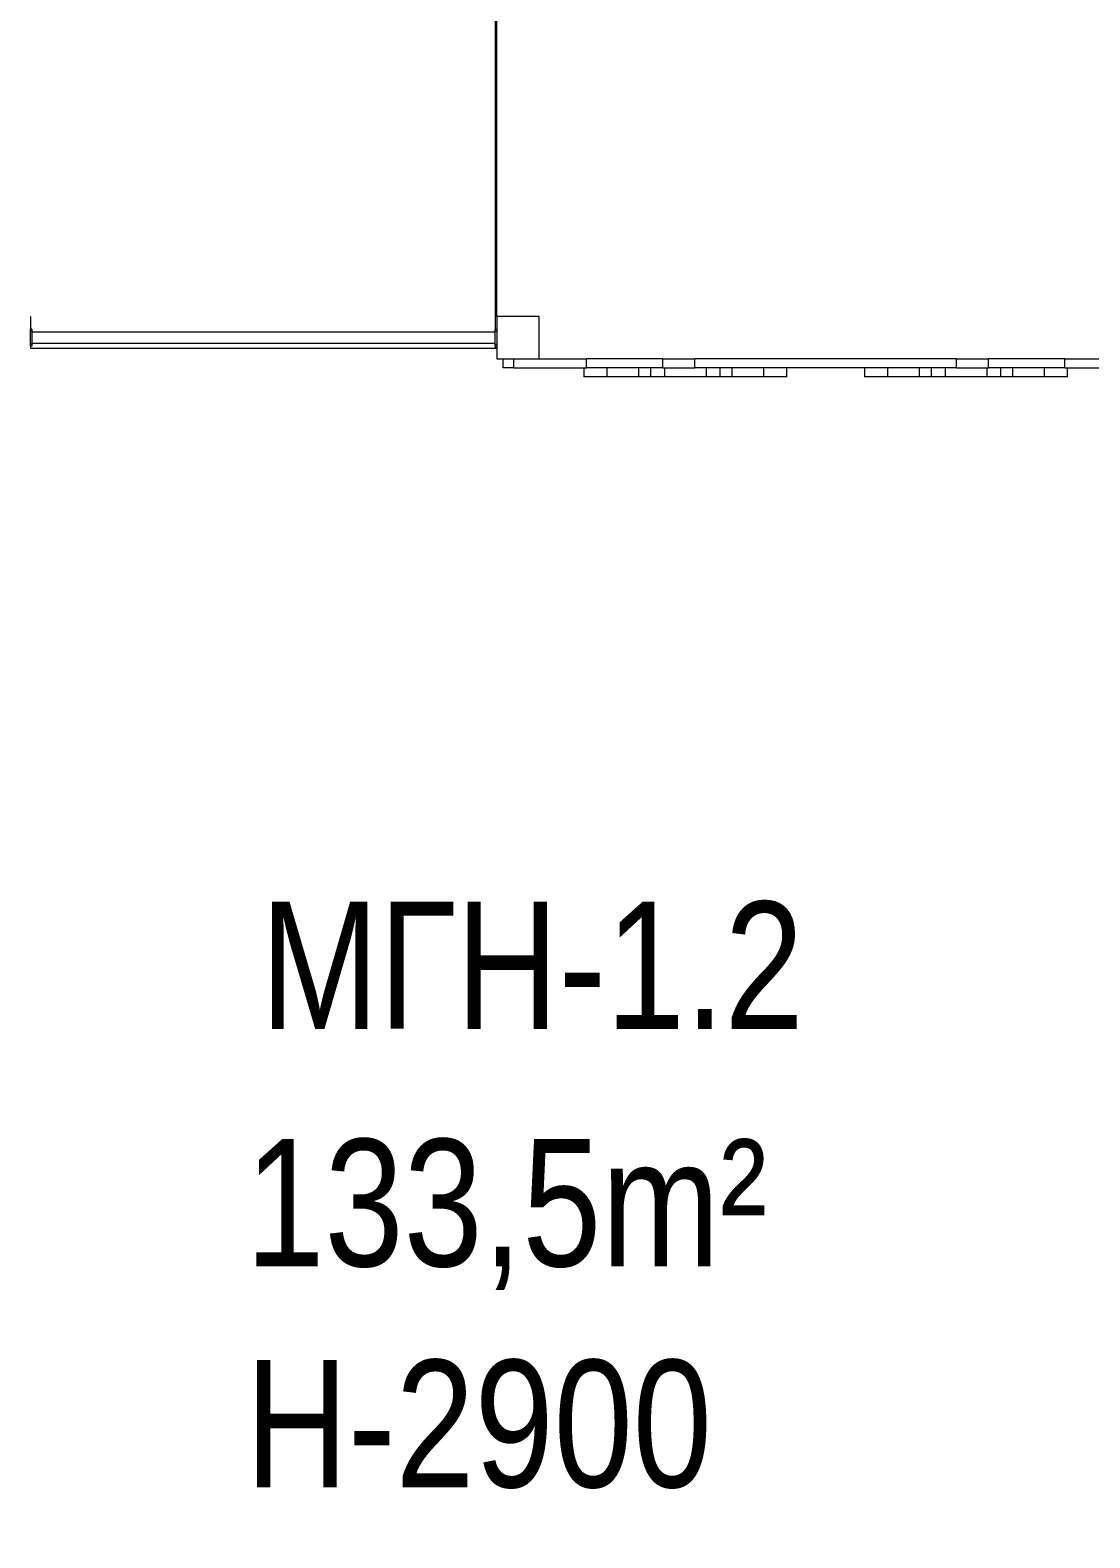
# Model space of a CAD drawing. Header units: millimetres. Extents: x -9796 to 8770, y -5907 to 5265.
# Drawn here: x 1940 to 4438, y -2491 to 1064 of the extents above; entities that cross this region are included whole.
import ezdxf

# ---------------------------------------------------------------- set-up
doc = ezdxf.new("R2010")
doc.units = ezdxf.units.MM
for name, color, linetype in [('DIKOM_АРТИКУЛ', 7, 'Continuous'), ('DIKOM_ОБЪЕКТ', 7, 'Continuous'), ('DIKOM_РАЗМЕР_ЗОНА', 7, 'Continuous'), ('DIKOM_РАЗМЕР_ОБЪЕКТА', 7, 'Continuous')]:
    doc.layers.add(name, color=color, linetype=linetype)
doc.styles.add('style1', font='arial.ttf', dxfattribs={"width": 0.8})
doc.dimstyles.new('1-50', dxfattribs={"dimtxt": 300, "dimasz": 200, "dimexe": 100, "dimexo": 0, "dimgap": 100, "dimtad": 1, "dimdec": 0, "dimtxsty": 'style1', "dimcen": 0, "dimclrd": 7, "dimclre": 7, "dimadec": 1, "dimazin": 2, "dimtfac": 1, "dimtdec": 0, "dimtmove": 0, "dimatfit": 3, "dimfxl": 0, "dimlwd": 25, "dimlwe": 18, "dimarcsym": 0})

# ---------------------------------------------------------------- blocks, each defined once
blk = doc.blocks.new('*D5')
at = {"layer": 'Defpoints', "color": 0, "transparency": 16777216}
for p in [(7270, 166.7), (-5222.8, -386.2), (-5222.8, -5176.4)]:
    blk.add_point(p, dxfattribs=at)
at = {"layer": 'DIKOM_РАЗМЕР_ОБЪЕКТА', "color": 7, "lineweight": 18, "transparency": 16777216}
for p, q in [((7270, 166.7), (7270, -5276.4)), ((-5222.8, -386.2), (-5222.8, -5276.4))]:
    blk.add_line(p, q, dxfattribs=at)
at = {"layer": 'DIKOM_РАЗМЕР_ОБЪЕКТА', "color": 7, "lineweight": 25, "transparency": 16777216}
blk.add_line((7070, -5176.4), (-5022.8, -5176.4), dxfattribs=at)
at = {"layer": 'DIKOM_РАЗМЕР_ОБЪЕКТА', "color": 7, "transparency": 16777216}
for points in [[(-5022.8, -5143.1), (-5022.8, -5209.7), (-5222.8, -5176.4)], [(7070, -5143.1), (7070, -5209.7), (7270, -5176.4)]]:
    blk.add_solid(points, dxfattribs=at)
at = {"layer": 'DIKOM_РАЗМЕР_ОБЪЕКТА', "color": 0, "transparency": 16777216, "insert": (1312.2, -4923.2), "char_height": 300, "attachment_point": 5, "style": 'style1'}
blk.add_mtext('12500', dxfattribs=at)
blk = doc.blocks.new('*D6')
at = {"layer": 'Defpoints', "color": 0, "transparency": 16777216}
for p in [(8770, -68.6), (-8225.6, -387.7), (-8225.6, -5806.9)]:
    blk.add_point(p, dxfattribs=at)
at = {"layer": 'DIKOM_РАЗМЕР_ЗОНА', "color": 7, "lineweight": 18, "transparency": 16777216}
for p, q in [((8770, -68.6), (8770, -5906.9)), ((-8225.6, -387.7), (-8225.6, -5906.9))]:
    blk.add_line(p, q, dxfattribs=at)
at = {"layer": 'DIKOM_РАЗМЕР_ЗОНА', "color": 7, "lineweight": 25, "transparency": 16777216}
blk.add_line((8570, -5806.9), (-8025.6, -5806.9), dxfattribs=at)
at = {"layer": 'DIKOM_РАЗМЕР_ЗОНА', "color": 7, "transparency": 16777216}
for points in [[(-8025.6, -5773.6), (-8025.6, -5840.2), (-8225.6, -5806.9)], [(8570, -5773.6), (8570, -5840.2), (8770, -5806.9)]]:
    blk.add_solid(points, dxfattribs=at)
at = {"layer": 'DIKOM_РАЗМЕР_ЗОНА', "color": 0, "transparency": 16777216, "insert": (1304.1, -5553.7), "char_height": 300, "attachment_point": 5, "style": 'style1'}
blk.add_mtext('17000', dxfattribs=at)

msp = doc.modelspace()

# ---------------------------------------------------------------- linework, layer by layer
at = {"layer": 'DIKOM_ОБЪЕКТ', "color": 7, "linetype": 'Continuous', "lineweight": 15}
for p, q in [((3037.3, 358.8), (3037.3, 1753.8)), ((3040.1, 388.8), (3040.1, 1738.8)), ((1940.1, 388.8), (1941, 388.8)), ((1944.1, 358.8), (1940.1, 358.8)), ((1940.1, 358.8), (1940.1, 353.8)), ((1941, 388.8), (1941, 358.8)), ((1944.1, 358.8), (1944.1, 353.8)), ((3036.1, 358.8), (3040.1, 358.8)), ((3036.1, 353.8), (3036.1, 358.8)), ((3040.1, 388.8), (3040.1, 288.8)), ((3140.1, 388.8), (3040.1, 388.8)), ((3140.1, 388.8), (3040.1, 388.8)), ((3040.1, 388.8), (3040.1, 388.8)), ((3140.1, 288.8), (3140.1, 388.8)), ((3140.1, 388.8), (3140.1, 388.8)), ((1944.1, 353.8), (1940.1, 353.8)), ((1940.1, 353.8), (1940.1, 323.8)), ((1944.1, 323.8), (1940.1, 323.8)), ((1940.1, 323.8), (1940.1, 318.8)), ((1944.1, 353.8), (1944.1, 323.8)), ((1944.1, 352.3), (3036.1, 352.3)), ((3036.1, 325.3), (1944.1, 325.3)), ((1944.1, 323.8), (1944.1, 318.8)), ((3036.1, 353.8), (3040.1, 353.8)), ((3036.1, 323.8), (3036.1, 353.8)), ((3036.1, 318.8), (3036.1, 323.8)), ((3036.1, 323.8), (3040.1, 323.8)), ((1944.1, 318.8), (1940.1, 318.8)), ((1941, 318.8), (1941, 313.8)), ((1941, 313.8), (3037.3, 313.8)), ((3036.1, 318.8), (3040.1, 318.8)), ((3037.3, 313.8), (3037.3, 318.8)), ((3037.3, 313.8), (3040.1, 313.8)), ((3040.1, 288.8), (3140.1, 288.8)), ((3055.1, 267.8), (3055.1, 288.8)), ((3080.1, 267.8), (3080.1, 288.8)), ((3140.1, 288.8), (3251.7, 288.8)), ((3251.7, 267.8), (3251.7, 288.8)), ((3431.3, 288.8), (3251.7, 288.8)), ((3431.3, 267.8), (3431.3, 288.8)), ((3431.3, 288.8), (3506.9, 288.8)), ((3506.9, 267.8), (3506.9, 288.8)), ((4123.3, 288.8), (3506.9, 288.8)), ((4123.3, 267.8), (4123.3, 288.8)), ((4123.3, 288.8), (4198.9, 288.8)), ((4198.9, 267.8), (4198.9, 288.8)), ((4378.6, 288.8), (4198.9, 288.8)), ((4378.6, 267.8), (4378.6, 288.8)), ((4378.6, 288.8), (4490.1, 288.8)), ((3080.1, 267.8), (3055.1, 267.8)), ((3080.1, 267.8), (3251.7, 267.8)), ((3244.9, 267.8), (3244.9, 246.8)), ((3431.3, 267.8), (3251.7, 267.8)), ((3300, 246.8), (3300, 267.8)), ((3374.2, 267.8), (3374.2, 246.8)), ((3402.9, 246.8), (3402.9, 267.8)), ((3431.3, 267.8), (3506.9, 267.8)), ((3434.9, 267.8), (3434.9, 246.8)), ((4123.3, 267.8), (3506.9, 267.8)), ((3533.9, 246.8), (3533.9, 267.8)), ((3565.9, 267.8), (3565.9, 246.8)), ((3594.6, 246.8), (3594.6, 267.8)), ((3668.9, 267.8), (3668.9, 246.8)), ((3723.9, 246.8), (3723.9, 267.8)), ((3906.4, 267.8), (3906.4, 246.8)), ((3961.4, 246.8), (3961.4, 267.8)), ((4035.7, 267.8), (4035.7, 246.8)), ((4064.4, 246.8), (4064.4, 267.8)), ((4096.4, 267.8), (4096.4, 246.8)), ((4123.3, 267.8), (4198.9, 267.8)), ((4195.4, 246.8), (4195.4, 267.8)), ((4378.6, 267.8), (4198.9, 267.8)), ((4227.4, 267.8), (4227.4, 246.8)), ((4256.1, 246.8), (4256.1, 267.8)), ((4330.3, 267.8), (4330.3, 246.8)), ((4378.6, 267.8), (4550.2, 267.8)), ((4385.4, 246.8), (4385.4, 267.8)), ((3300, 246.8), (3244.9, 246.8)), ((3374.2, 246.8), (3300, 246.8)), ((3402.9, 246.8), (3374.2, 246.8)), ((3434.9, 246.8), (3402.9, 246.8)), ((3533.9, 246.8), (3434.9, 246.8)), ((3565.9, 246.8), (3533.9, 246.8)), ((3594.6, 246.8), (3565.9, 246.8)), ((3668.9, 246.8), (3594.6, 246.8)), ((3723.9, 246.8), (3668.9, 246.8)), ((3961.4, 246.8), (3906.4, 246.8)), ((4035.7, 246.8), (3961.4, 246.8)), ((4064.4, 246.8), (4035.7, 246.8)), ((4096.4, 246.8), (4064.4, 246.8)), ((4195.4, 246.8), (4096.4, 246.8)), ((4227.4, 246.8), (4195.4, 246.8)), ((4256.1, 246.8), (4227.4, 246.8)), ((4330.3, 246.8), (4256.1, 246.8)), ((4385.4, 246.8), (4330.3, 246.8))]:
    msp.add_line(p, q, dxfattribs=at)

# ---------------------------------------------------------------- texts
at = {"layer": 'DIKOM_АРТИКУЛ', "color": 7, "linetype": 'Continuous', "lineweight": 15, "insert": (2482.7, -990.8), "char_height": 300, "width": 1667.537, "attachment_point": 1, "style": 'style1'}
msp.add_mtext('МГН-1.2', dxfattribs=at)
at = {"layer": 'DIKOM_РАЗМЕР_ОБЪЕКТА', "char_height": 300, "width": 5885.531, "attachment_point": 1, "style": 'style1'}
for s, insert in [('133,5m²', (2447.5, -1550.6)), ('H-2900', (2447.5, -2071.5))]:
    msp.add_mtext(s, dxfattribs=dict(at, insert=insert))

# ---------------------------------------------------------------- dimensions: what is measured, and where the dimension line sits
at = {"layer": 'DIKOM_РАЗМЕР_ЗОНА'}
dim = msp.add_linear_dim(base=(-8225.6, -5806.9), p1=(8770, -68.6), p2=(-8225.6, -387.7), angle=180, text='17000', dimstyle='1-50', override={"dimscale": 1, "dimtix": 0, "dimtofl": 1, "dimtmove": 0, "dimatfit": 3}, dxfattribs=at)
dim.commit()
dim.dimension.update_dxf_attribs({"geometry": '*D6', "text_midpoint": (1304.1, -5806.9), "dimtype": 160})
at = {"layer": 'DIKOM_РАЗМЕР_ОБЪЕКТА'}
dim = msp.add_linear_dim(base=(-5222.8, -5176.4), p1=(7270, 166.7), p2=(-5222.8, -386.2), angle=180, text='12500', dimstyle='1-50', override={"dimscale": 1, "dimtix": 0, "dimtofl": 1, "dimtmove": 0, "dimatfit": 3}, dxfattribs=at)
dim.commit()
dim.dimension.update_dxf_attribs({"geometry": '*D5', "text_midpoint": (1312.2, -5176.4), "dimtype": 160})

doc.saveas('drawing.dxf')
